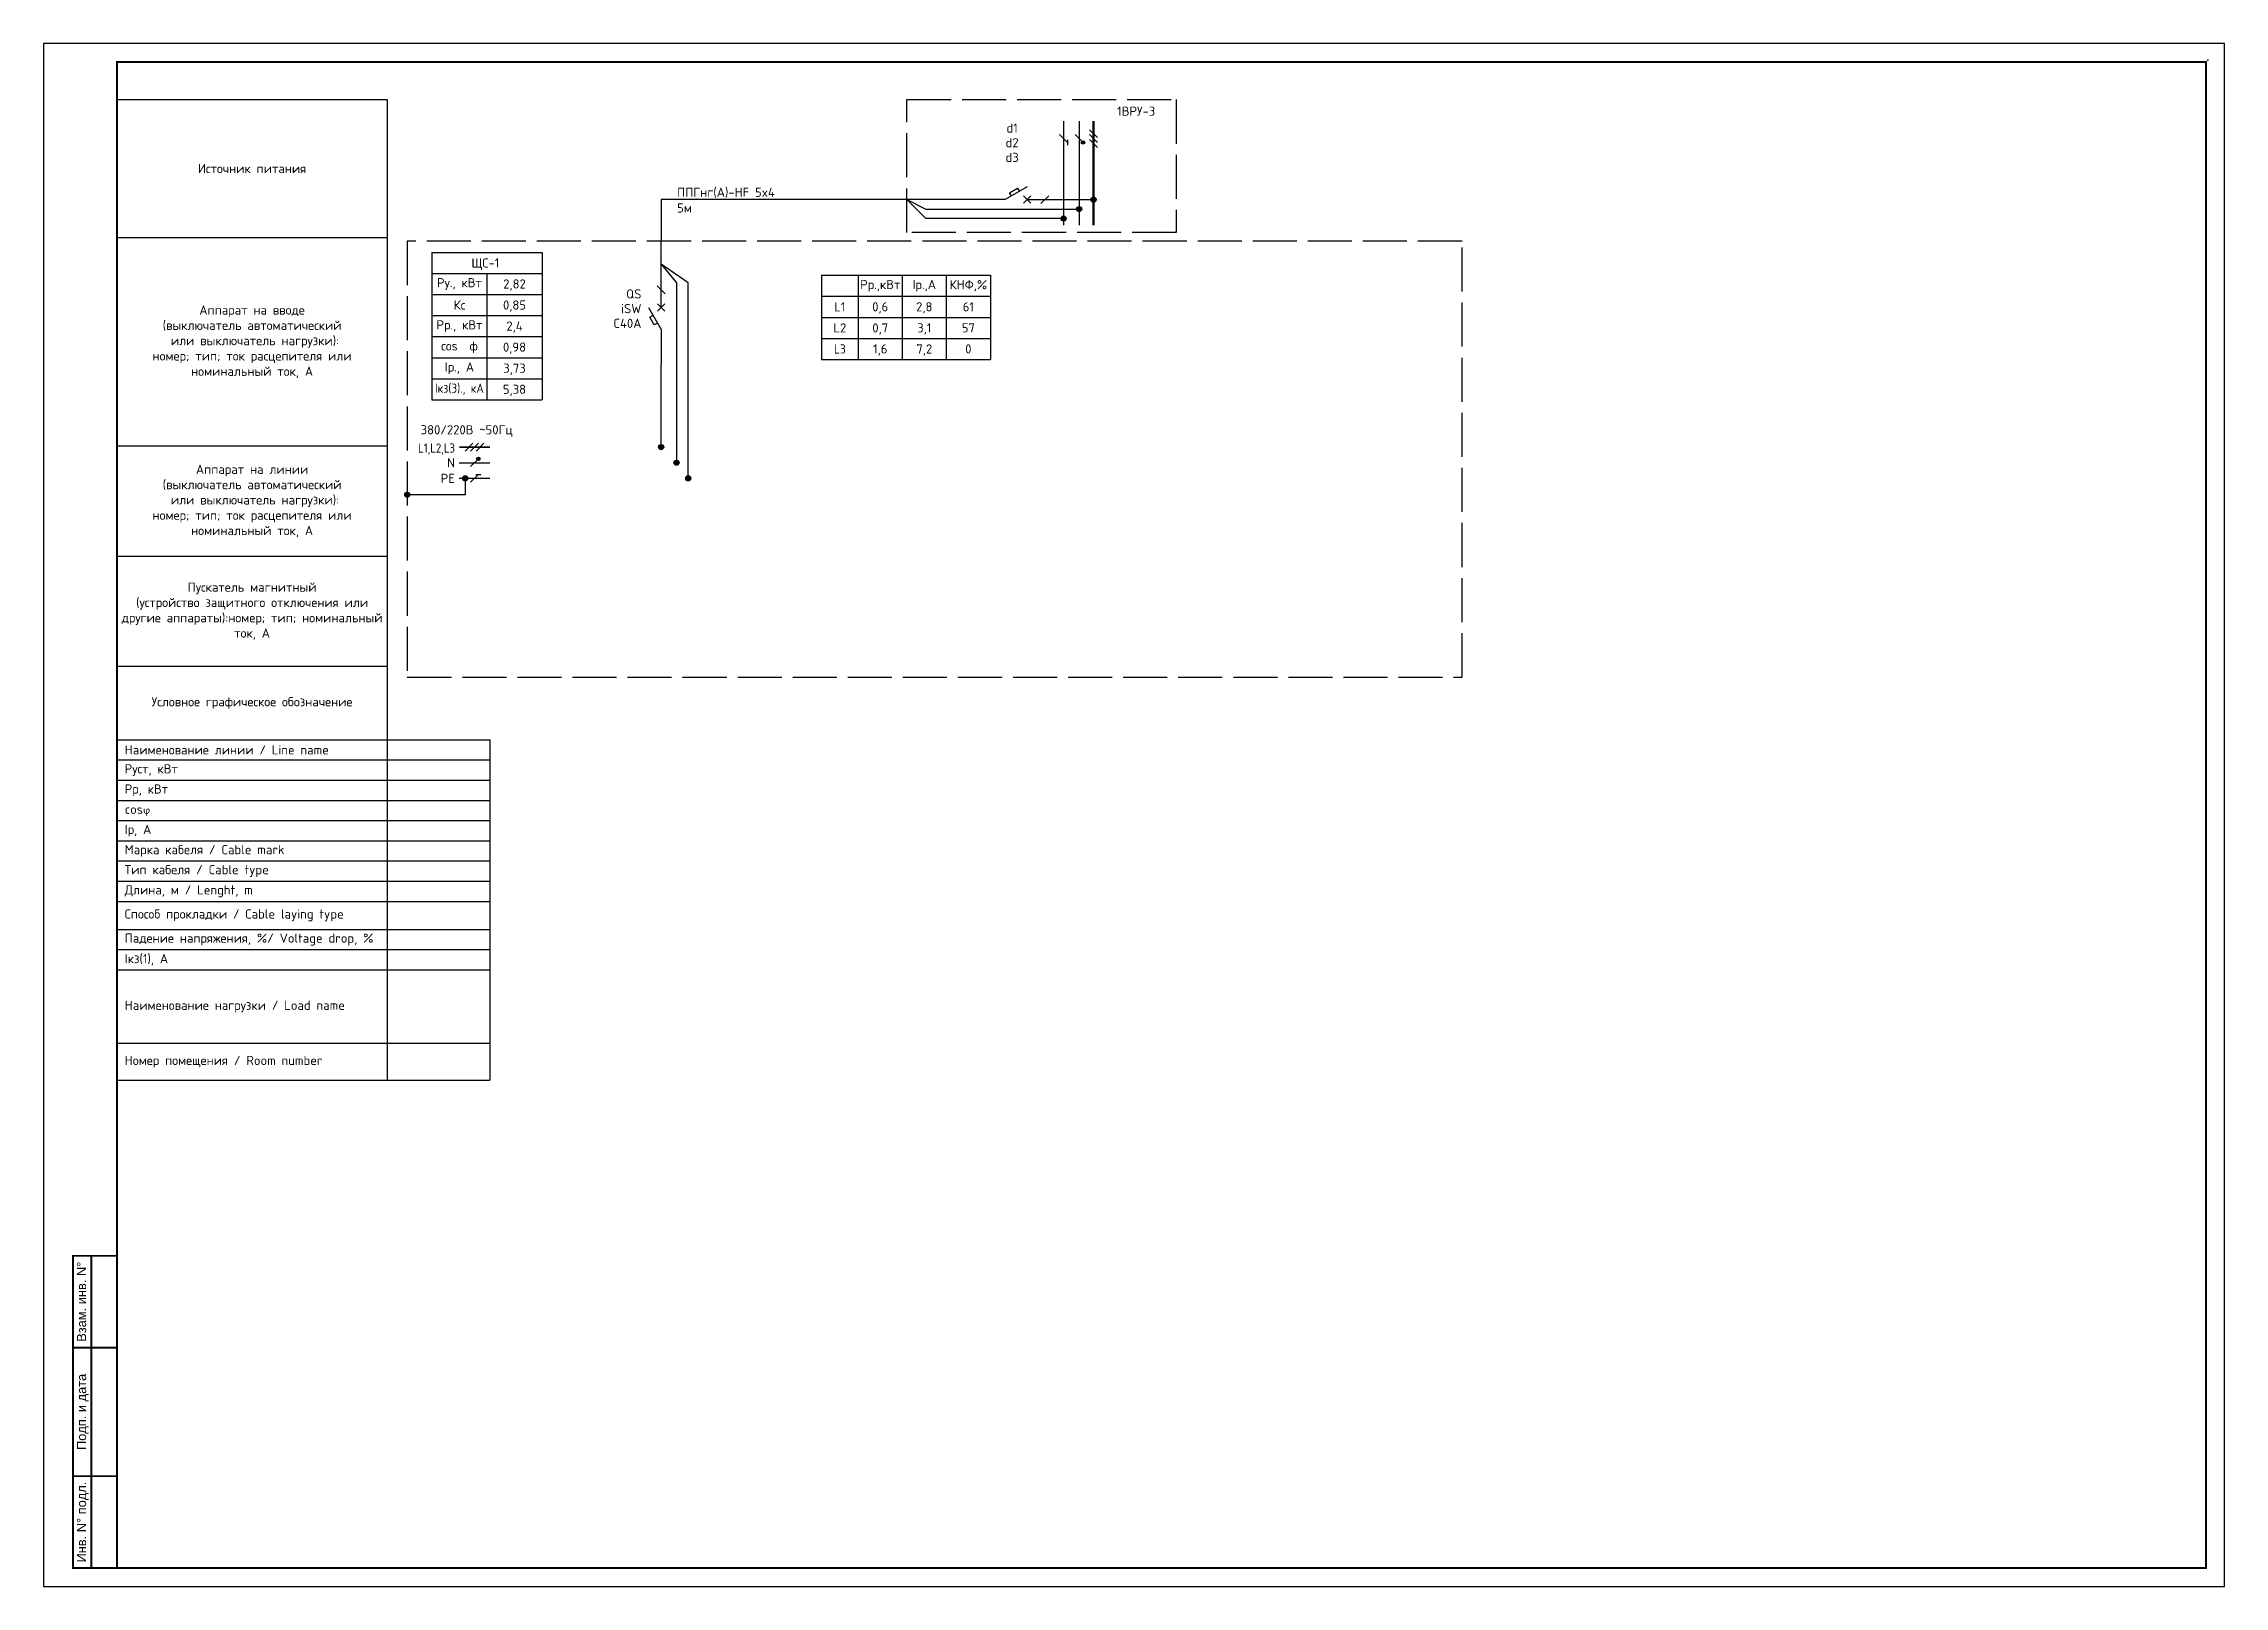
# Paper-space layout 'Layout1' of a CAD drawing. Header units: millimetres. Extents: x -29 to 565, y -55 to 365.
# The model-space entities are those that its viewports show. They can reach past a viewport. Long polylines and large blocks are cut down to what shows.
import ezdxf
from ezdxf.enums import TextEntityAlignment as Align

# ---------------------------------------------------------------- set-up
doc = ezdxf.new("R2010")
doc.units = ezdxf.units.MM
doc.linetypes.add('ACAD_ISO02W100', pattern=[15, 12, -3])
doc.layers.get('Defpoints').update_dxf_attribs({"color": 6})
for name, color, linetype in [('EM 0.35mm', 5, 'Continuous'), ('EM Text Ru', 8, 'Continuous'), ('EM_Сплошная толстая основная 0.5', 7, 'Continuous'), ('EM_Сплошная тонкая 0.3', 3, 'Continuous'), ('EM_Схема L', 7, 'Continuous'), ('EM_Штриховая 0.2', 1, 'Continuous'), ('SET_SS_Frame', 7, 'Continuous'), ('SET_SS_Stamp text', 7, 'Continuous')]:
    doc.layers.add(name, color=color, linetype=linetype)
doc.layers.add('st_Схема', color=7, linetype='Continuous', lineweight=30)
doc.styles.add('ISOCPEUR', font='isocpeur.ttf')
doc.styles.get("Standard").update_dxf_attribs({"font": 'arial.ttf'})

# ---------------------------------------------------------------- blocks, each defined once
blk = doc.blocks.new('*U12')
blk.add_point((589.5, 415.5))
at = {"layer": 'SET_SS_Frame'}
blk.add_lwpolyline([(0, 0), (594, 0), (594, 420), (0, 420)], close=True, dxfattribs=at)
at = {"layer": 'SET_SS_Frame', "const_width": 0.5}
for points in [[(20, 5), (589, 5), (589, 415), (20, 415)], [(8, 5), (20, 5), (20, 90), (8, 90)]]:
    blk.add_lwpolyline(points, close=True, dxfattribs=at)
for points in [[(13, 5), (13, 90)], [(20, 65), (8, 65)], [(20, 30), (8, 30)]]:
    blk.add_lwpolyline(points, dxfattribs=at)
at = {"layer": 'SET_SS_Stamp text'}
for s, p in [('Взам. инв. N%%D', (12.33, 77.5)), ('Подп. и дата', (12.33, 47.5)), ('Инв. N%%D подл.', (12.33, 17.5))]:
    blk.add_text(s, height=2.5, rotation=90, dxfattribs=at).set_placement(p, align=Align.BOTTOM_CENTER)
blk = doc.blocks.new('*T3')
at = {"layer": 'EM Text Ru', "color": 1, "linetype": 'ByBlock', "lineweight": -2, "transparency": 16777216}
for p, q in [((0, 0), (101.56, 0)), ((0, 0), (0, -92.64)), ((73.56, 0), (73.56, -92.64)), ((101.56, 0), (101.56, -92.64)), ((0, -5.5), (101.56, -5.5)), ((0, -11), (101.56, -11)), ((0, -16.5), (101.56, -16.5)), ((0, -22), (101.56, -22)), ((0, -27.5), (101.56, -27.5)), ((0, -33), (101.56, -33)), ((0, -38.5), (101.56, -38.5)), ((0, -44), (101.56, -44)), ((0, -51.64), (101.56, -51.64)), ((0, -57.14), (101.56, -57.14)), ((0, -62.64), (101.56, -62.64)), ((0, -82.64), (101.56, -82.64)), ((0, -92.64), (101.56, -92.64))]:
    blk.add_line(p, q, dxfattribs=at)
at = {"layer": 'EM Text Ru', "transparency": 16777216, "char_height": 2.5, "width": 72.56, "attachment_point": 4, "style": 'ISOCPEUR'}
for s, insert in [(' Наименование линии / Line name', (0.5, -2.75)), (' Pуст, кВт', (0.5, -8.25)), (' Рр, кВт', (0.5, -13.75)), (' cos{\\H0.83333x;φ}', (0.5, -19.25)), (' Iр, А', (0.5, -24.75)), (' Марка кабеля / Cable mark', (0.5, -30.25)), (' Тип кабеля / Cable type', (0.5, -35.75)), (' Длина, м / Lenght, m', (0.5, -41.25)), (' Способ прокладки / Сable laying type', (0.5, -47.82)), (' Падение напряжения, %/ Voltage drop, %', (0.5, -54.39)), (' Iкз(1), А', (0.5, -59.89)), (' Наименование нагрузки / Load name', (0.5, -72.64)), (' Номер помещения / Room number', (0.5, -87.64))]:
    blk.add_mtext(s, dxfattribs=dict(at, insert=insert))
blk = doc.blocks.new('*T4')
at = {"layer": 'EM Text Ru', "color": 1, "linetype": 'ByBlock', "lineweight": -2, "transparency": 16777216}
for p, q in [((0, 0), (73.56, 0)), ((0, 0), (0, -174.26)), ((73.56, 0), (73.56, -174.26)), ((0, -37.53), (73.56, -37.53)), ((0, -94.26), (73.56, -94.26)), ((0, -124.26), (73.56, -124.26)), ((0, -154.26), (73.56, -154.26)), ((0, -174.26), (73.56, -174.26))]:
    blk.add_line(p, q, dxfattribs=at)
at = {"layer": 'EM Text Ru', "transparency": 16777216, "char_height": 2.5, "width": 72.56, "attachment_point": 5, "style": 'ISOCPEUR'}
for s, insert in [('Источник питания', (36.78, -18.76)), ('Аппарат на вводе\\P(выключатель автоматический\\P или выключатель нагрузки):\\Pномер; тип; ток расцепителя или \\Pноминальный ток, А', (36.78, -65.9)), ('Аппарат на линии \\P(выключатель автоматический\\P или выключатель нагрузки):\\Pномер; тип; ток расцепителя или \\Pноминальный ток, А', (36.78, -109.26)), ('Пускатель магнитный\\P(устройство защитного отключения или другие аппараты):номер; тип; номинальный ток, А', (36.78, -139.26)), ('Условное графическое обозначение', (36.78, -164.26))]:
    blk.add_mtext(s, dxfattribs=dict(at, insert=insert))
blk = doc.blocks.new('Точка присоединения')
h = blk.add_hatch(color=256)
h.dxf.hatch_style = 1
edge = h.paths.add_edge_path()
edge.add_arc((0, 0), 0.7, 0, 360)
blk.add_circle((0, 0), 0.7)
blk = doc.blocks.new('TOTAL')
at = {"layer": 'st_Схема', "color": 0}
for p, q in [((-15.8, 132.69), (14.2, 132.69)), ((-15.8, 132.69), (-15.8, 92.55)), ((14.2, 132.69), (14.2, 92.55)), ((-15.8, 126.95), (14.2, 126.95)), ((-0.8, 126.95), (-0.8, 92.55)), ((-15.8, 121.22), (14.2, 121.22)), ((-15.8, 115.49), (14.2, 115.49)), ((-15.8, 109.75), (14.2, 109.75)), ((-15.8, 104.02), (14.2, 104.02)), ((-15.8, 98.29), (14.2, 98.29)), ((-15.8, 92.55), (14.2, 92.55))]:
    blk.add_line(p, q, dxfattribs=at)
at = {"style": 'ISOCPEUR'}
blk.add_attdef('PANEL_NAME', text='', height=2.5, dxfattribs=at).set_placement((-1.23, 129.47), align=Align.MIDDLE)
for tag, p in [('PWR', (6.7, 124.09)), ('DEMAND_FACTOR', (6.7, 118.35)), ('PWR_DEMAND', (6.7, 112.62)), ('PWR_FACTOR', (6.7, 106.89)), ('CURRENT', (6.7, 101.15)), ('SHORT_CURRENT', (6.7, 95.42))]:
    blk.add_attdef(tag, text='', height=2.5, dxfattribs=at).set_placement(p, align=Align.MIDDLE_CENTER)
at = {"layer": 'st_Схема', "color": 0, "char_height": 2.5, "attachment_point": 5}
for s, insert, width in [('{\\fISOCPEUR|b0|i0|c0;Pу., кВт', (-8.3, 124.09), 12.6), ('{\\fISOCPEUR|b0|i0|c0;Кс', (-8.3, 118.35), 12.6), ('{\\fISOCPEUR|b0|i0|c0;Рр., кВт', (-8.3, 112.62), 12.6), ('{\\fISOCPEUR|b0|i0|c0;соs  ф', (-8.3, 106.89), 12.6), ('{\\fISOCPEUR|b0|i0|c0;Iр., А', (-8.3, 101.15), 12.6), ('{\\fISOCPEUR|b0|i0|c0|p34;\\W0.9;I\\fISOCPEUR|b0|i0|c204|p34;кз(3)\\fISOCPEUR|b0|i0|c0|p34;., \\fISOCPEUR|b0|i0|c204|p34;кА}', (-8.3, 95.42), 15.6173)]:
    blk.add_mtext(s, dxfattribs=dict(at, insert=insert, width=width))
blk = doc.blocks.new('KNF')
at = {"layer": 'st_Схема'}
for p, q in [((90.32, 126.47), (136.32, 126.47)), ((90.32, 126.47), (90.32, 103.53)), ((100.32, 126.47), (100.32, 103.53)), ((112.32, 126.47), (112.32, 103.53)), ((124.32, 126.47), (124.32, 103.53)), ((136.32, 126.47), (136.32, 103.53)), ((90.32, 120.73), (136.32, 120.73)), ((90.32, 115), (136.32, 115)), ((90.32, 109.27), (136.32, 109.27)), ((90.32, 103.53), (136.32, 103.53))]:
    blk.add_line(p, q, dxfattribs=at)
at = {"style": 'ISOCPEUR'}
for tag, p in [('L1_PP', (106.32, 117.87)), ('L1_I', (118.32, 117.87)), ('L1_KNF', (130.32, 117.87)), ('L2_PP', (106.32, 112.13)), ('L2_I', (118.32, 112.13)), ('L2_KNF', (130.32, 112.13)), ('L3_PP', (106.32, 106.4)), ('L3_I', (118.32, 106.4)), ('L3_KNF', (130.32, 106.4))]:
    blk.add_attdef(tag, text='', height=2.5, dxfattribs=at).set_placement(p, align=Align.MIDDLE_CENTER)
at = {"layer": 'st_Схема', "char_height": 2.5, "attachment_point": 5}
for s, insert, width in [('{\\fISOCPEUR|b0|i0|c204|p34;Рр\\fISOCPEUR|b0|i0|c0|p34;.,\\fISOCPEUR|b0|i0|c204|p34;кВт}', (106.32, 123.6), 12), ('{\\fISOCPEUR|b0|i0|c0|p34;I\\fISOCPEUR|b0|i0|c204|p34;р\\fISOCPEUR|b0|i0|c0|p34;.,\\fISOCPEUR|b0|i0|c204|p34;А}', (118.32, 123.6), 12), ('{\\fISOCPEUR|b0|i0|c204|p34;КНФ,%}', (130.32, 123.6), 12), ('{\\fISOCPEUR|b0|i0|c0|p34;L1}', (95.32, 117.87), 10), ('{\\fISOCPEUR|b0|i0|c0|p34;L2}', (95.32, 112.13), 10), ('{\\fISOCPEUR|b0|i0|c0|p34;\\W0.9;L3}', (95.32, 106.4), 10)]:
    blk.add_mtext(s, dxfattribs=dict(at, insert=insert, width=width))
blk = doc.blocks.new('*U7')
at = {"layer": 'EM_Сплошная тонкая 0.3'}
for points in [[(0, 4.58), (2.57, 9.69), (2.57, 51.47)], [(5.15, 47.22), (5.15, 9.69), (0, 4.58)]]:
    blk.add_lwpolyline(points, dxfattribs=at)
for p in [(2.57, 51.47), (5.15, 47.22)]:
    blk.add_blockref('Точка присоединения', p)
blk = doc.blocks.new('*U13')
h = blk.add_hatch(color=256)
edge = h.paths.add_edge_path()
edge.add_arc((164.42, 147.05), 0.728, 0, 360)
h = blk.add_hatch()
h.set_pattern_fill('ANGLE', color=256, scale=1.2, style=0)
h.set_pattern_definition([(0, (164.417, 147.048), (0, 8.382), [6.096, -2.286]), (90, (164.417, 147.048), (-8.382, 5e-16), [6.096, -2.286])])
edge = h.paths.add_edge_path()
edge.add_arc((164.42, 147.05), 0.366, 0, 180)
edge.add_arc((164.42, 147.05), 0.366, 180, 360)
h = blk.add_hatch(color=256)
h.dxf.hatch_style = 1
edge = h.paths.add_edge_path()
edge.add_arc((46.64, 79.67), 0.7, 0, 360)
h = blk.add_hatch(color=256)
h.dxf.hatch_style = 1
edge = h.paths.add_edge_path()
edge.add_arc((50.83, 75.42), 0.7, 0, 360)
h = blk.add_hatch(color=256)
h.dxf.hatch_style = 1
edge = h.paths.add_edge_path()
edge.add_arc((54.04, 71.17), 0.7, 0, 360)
at = {"layer": 'EM 0.35mm'}
h = blk.add_hatch(color=256, dxfattribs=at)
h.dxf.hatch_style = 1
edge = h.paths.add_edge_path()
edge.add_arc((161.56, 162.62), 0.467, 0, 360)
for p, q in [((146.35, 150.53), (140.34, 147.05)), ((141.57, 148.91), (143.74, 150.16)), ((142.07, 148.05), (141.57, 148.91)), ((143.74, 150.16), (144.24, 149.3)), ((145.34, 146.05), (147.34, 148.05)), ((145.34, 148.05), (147.34, 146.05)), ((146.34, 147.05), (164.42, 147.05)), ((46.64, 117.69), (46.64, 135.77)), ((43.16, 117.7), (46.64, 111.69)), ((43.52, 115.09), (44.39, 115.59)), ((44.77, 112.92), (43.52, 115.09)), ((45.64, 113.42), (44.77, 112.92)), ((47.64, 116.69), (45.64, 118.69)), ((45.64, 116.69), (47.64, 118.69)), ((46.64, 111.69), (46.64, 102.14)), ((46.64, 79.67), (46.64, 102.14))]:
    blk.add_line(p, q)
for points in [[(140.34, 147.05), (46.64, 147.05), (46.64, 135.77)], [(152.21, 148.11), (150.09, 145.99)], [(45.58, 123.56), (47.7, 121.44)]]:
    blk.add_lwpolyline(points)
for centre, radius in [((164.42, 147.05), 0.728), ((46.64, 79.67), 0.7), ((50.83, 75.42), 0.7), ((54.04, 71.17), 0.7)]:
    blk.add_circle(centre, radius)
for points in [[(157.31, 162.62), (155.19, 164.74)], [(157.31, 163.34), (157.31, 161.9)], [(161.56, 162.62), (159.44, 164.74)], [(165.48, 163.96), (163.36, 166.09)], [(165.48, 162.62), (163.36, 164.74)], [(165.48, 161.27), (163.36, 163.39)]]:
    blk.add_lwpolyline(points, dxfattribs=at)
blk.add_circle((161.56, 162.62), 0.467, dxfattribs=at)
at = {"layer": 'EM_Сплошная толстая основная 0.5', "const_width": 0.6}
blk.add_lwpolyline([(164.42, 168.43), (164.42, 140.07)], dxfattribs=at)
at = {"layer": 'EM_Сплошная тонкая 0.3'}
for p, q in [((54.04, 124.39), (46.64, 129.49)), ((46.64, 129.49), (50.83, 124.39)), ((50.83, 124.39), (50.83, 75.42)), ((54.04, 71.17), (54.04, 124.39))]:
    blk.add_line(p, q, dxfattribs=at)
for points in [[(156.25, 168.43), (156.25, 140.07)], [(160.5, 168.43), (160.5, 140.07)]]:
    blk.add_lwpolyline(points, dxfattribs=at)
at = {"layer": 'EM_Штриховая 0.2', "linetype": 'ACAD_ISO02W100'}
blk.add_lwpolyline([(113.61, 174.26), (186.93, 174.26), (186.93, 138.12), (113.61, 138.12)], close=True, dxfattribs=at)
at = {"rotation": 270}
blk.add_blockref('*U7', (109.03, 147.05), dxfattribs=at)
at = {"style": 'ISOCPEUR'}
blk.add_attdef('MDB_NAME', text='', height=2.5, dxfattribs=at).set_placement((176.04, 169.13), align=Align.BOTTOM_CENTER)
for tag, p in [('MDB-CB_1', (142.24, 166.53)), ('MDB-CB_2', (142.24, 162.53)), ('MDB-CB_4', (142.24, 154.53)), ('MDB-CB_3', (142.24, 158.53))]:
    blk.add_attdef(tag, text='', height=2.5, dxfattribs=at).set_placement(p, align=Align.MIDDLE_CENTER)
blk.add_attdef('CABLE', text='', height=2.5, dxfattribs=at).set_placement((50.99, 147.05), align=Align.BOTTOM_LEFT)
blk.add_attdef('CABLE_LENGHT', text='', height=2.5, dxfattribs=at).set_placement((50.99, 146.02), align=Align.TOP_LEFT)
for tag, p in [('DB-CB_1', (41.28, 121.37)), ('DB-CB_3', (41.28, 113.37)), ('DB-CB_2', (41.28, 117.37)), ('DB-CB_4', (41.28, 109.37)), ('ADD_1', (41.28, 102.84)), ('ADD_3', (41.28, 94.84)), ('ADD_2', (41.28, 98.84)), ('ADD_4', (41.28, 90.84))]:
    blk.add_attdef(tag, text='', height=2.5, dxfattribs=at).set_placement(p, align=Align.MIDDLE_RIGHT)

msp = doc.modelspace()

# ---------------------------------------------------------------- hatches: boundary and pattern name
at = {"layer": 'EM 0.35mm'}
h = msp.add_hatch(color=256, dxfattribs=at)
h.dxf.hatch_style = 1
edge = h.paths.add_edge_path()
edge.add_arc((-3.14, 76.48), 0.467, 0, 360)

# ---------------------------------------------------------------- linework, layer by layer
at = {"ltscale": 100}
for points in [[(-8.33, 75.42), (0, 75.42)], [(-8.33, 71.17), (0, 71.17)]]:
    msp.add_lwpolyline(points, dxfattribs=at)
at = {"layer": 'EM 0.35mm'}
for points in [[(-4.64, 80.73), (-6.76, 78.6)], [(-3.14, 80.73), (-5.26, 78.6)], [(-1.64, 80.73), (-3.76, 78.6)], [(-3.14, 76.48), (-5.26, 74.35)], [(-3.14, 72.23), (-5.26, 70.11)], [(-3.86, 72.23), (-2.43, 72.23)]]:
    msp.add_lwpolyline(points, dxfattribs=at)
msp.add_circle((-3.14, 76.48), 0.467, dxfattribs=at)
at = {"layer": 'EM_Сплошная тонкая 0.3'}
msp.add_lwpolyline([(-6.71, 71.17), (-6.71, 66.7), (-22.5, 66.7)], dxfattribs=at)
at = {"layer": 'EM_Схема L', "ltscale": 100, "const_width": 0.5}
msp.add_lwpolyline([(-8.33, 79.67), (0, 79.67)], dxfattribs=at)
at = {"layer": 'EM_Штриховая 0.2', "linetype": 'ACAD_ISO02W100'}
msp.add_lwpolyline([(-22.5, 17.02), (264.79, 17.02), (264.79, 135.77), (-22.5, 135.77)], close=True, dxfattribs=at)

# ---------------------------------------------------------------- block references
for name, p in [('*T4', (-101.56, 174.26)), ('Точка присоединения', (-6.71, 71.17)), ('Точка присоединения', (-22.5, 66.7)), ('*T3', (-101.56, 0))]:
    msp.add_blockref(name, p)
for name, values in [('*U13', {'DB-CB_1': 'QS', 'DB-CB_2': 'iSW', 'DB-CB_3': 'C40A', 'MDB-CB_1': 'd1', 'MDB-CB_2': 'd2', 'MDB-CB_3': 'd3', 'CABLE': 'ППГнг(А)-HF 5x4', 'CABLE_LENGHT': '5м', 'MDB_NAME': '1ВРУ-3'}), ('TOTAL', {'PANEL_NAME': 'ЩС-1', 'PWR': '2,82', 'DEMAND_FACTOR': '0,85', 'PWR_DEMAND': '2,4', 'PWR_FACTOR': '0,98', 'CURRENT': '3,73', 'SHORT_CURRENT': '5,38'}), ('KNF', {'L1_PP': '0,6', 'L2_PP': '0,7', 'L3_PP': '1,6', 'L1_I': '2,8', 'L2_I': '3,1', 'L3_I': '7,2', 'L1_KNF': '61', 'L2_KNF': '57', 'L3_KNF': '0'})]:
    msp.add_blockref(name, (0, 0)).add_auto_attribs(values)

# ---------------------------------------------------------------- texts
at = {"layer": 'EM Text Ru', "style": 'ISOCPEUR', "width": 0.85}
msp.add_text('L1,L2,L3', height=2.5, dxfattribs=at).set_placement((-9.5, 80.67), align=Align.TOP_RIGHT)
at = {"layer": 'EM Text Ru', "insert": (-18.86, 85.64), "char_height": 2.5, "width": 27.0389, "attachment_point": 1, "style": 'ISOCPEUR'}
msp.add_mtext('380/220В ~50Гц ', dxfattribs=at)
at = {"layer": 'EM Text Ru', "char_height": 2.5, "attachment_point": 6, "style": 'ISOCPEUR'}
for s, width, insert in [('РЕ', 3.0527, (-9.51, 71.17)), ('N', 2.5, (-9.51, 75.42))]:
    msp.add_mtext_dynamic_manual_height_columns(s, width=width, gutter_width=1, heights=[0], dxfattribs=dict(at, insert=insert))

psp = doc.layouts.get("Layout1")

# ---------------------------------------------------------------- block references
psp.add_blockref('*U12', (-29.19, -54.81))

# ---------------------------------------------------------------- viewports
at = {"layer": 'Defpoints', "color": 3}
psp.add_viewport(center=(275.31, 155.19), size=(569, 410), view_center_point=(182.94, -20.49), view_height=410, dxfattribs=at)

doc.saveas('drawing.dxf')
